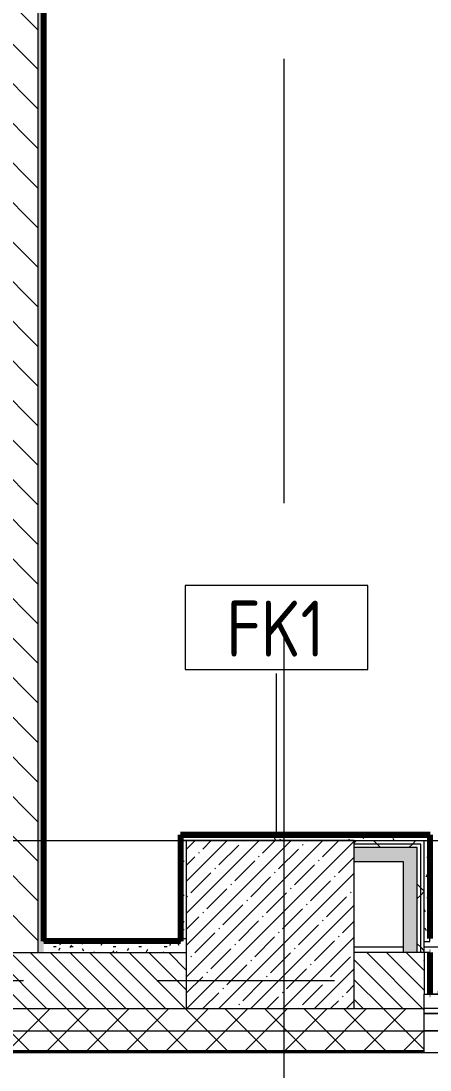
# Model space of a CAD drawing. Header units: millimetres. Extents: x -3245 to 186632, y -8553 to 29000.
# Drawn here: x 24969 to 26431, y -319 to 3427 of the extents above; entities that cross this region are included whole.
import ezdxf

# ---------------------------------------------------------------- set-up
doc = ezdxf.new("R2010")
doc.units = ezdxf.units.MM
doc.linetypes.add('Осевая', pattern=[3175, 635, -476.25, 1587.5, -476.25])
for name, color, linetype, lineweight in [('A-DETL', 7, 'Continuous', 9), ('A-GLAZ', 7, 'Continuous', 9), ('A-GLAZ-1', 7, 'Continuous', 13), ('A-WALL', 7, 'Continuous', 9), ('A-WALL-IDEN', 7, 'Continuous', 9), ('I-WALL', 7, 'Continuous', 9), ('S-COLS', 7, 'Continuous', 9), ('Оси', 7, 'Continuous', 9), ('Оси-2', 7, 'Осевая', 9)]:
    doc.layers.add(name, color=color, linetype=linetype, lineweight=lineweight)
for name, color, linetype, lineweight, true_color in [('A-WALL-1', 7, 'Continuous', 9, 0xc0c0c0), ('A-WALL-4', 7, 'Continuous', 9, 0xff80c0), ('I-WALL-10', 7, 'Continuous', 80, 0xff80c0), ('I-WALL-23', 7, 'Continuous', 80, 0xffd2ff), ('I-WALL-5', 7, 'Continuous', 9, 0xc0c0c0), ('I-WALL-6', 7, 'Continuous', 9, 0xcbc7bf), ('S-WALL-ANLY', 7, 'Continuous', 13, 0x008040), ('S-WALL-ANLY-1', 7, 'Continuous', 5, 0x008040)]:
    doc.layers.add(name, color=color, linetype=linetype, lineweight=lineweight, true_color=true_color)
doc.styles.add('GOST Common', font='GOST_Common.ttf', dxfattribs={"width": 0.9, "height": 200})
pattern_1 = [(135, (0, 0), (-35.35534, -35.35534), [])]
pattern_2 = [(0, (0, 0), (121.92, 30.48), [10.058, -81.382, 10.058, -81.382, -487.68]), (0, (0, 0), (121.92, 30.48), [-182.88, 10.058, -172.822, 10.058, -81.382, -213.36]), (0, (0, 0), (121.92, 30.48), [-457.2, 10.058, -50.902, 10.058, -142.342]), (120, (45.72, 15.24), (-87.356454, 90.345817), [10.058, -81.382, 10.058, -81.382, -487.68]), (120, (45.72, 15.24), (-87.356454, 90.345817), [-182.88, 10.058, -172.822, 10.058, -81.382, -213.36]), (120, (45.72, 15.24), (-87.356454, 90.345817), [-457.2, 10.058, -50.902, 10.058, -142.342]), (240, (60.96, 76.2), (-34.563546, -120.825817), [10.058, -81.382, 10.058, -81.382, -487.68]), (240, (60.96, 76.2), (-34.563546, -120.825817), [-182.88, 10.058, -172.822, 10.058, -81.382, -213.36]), (240, (60.96, 76.2), (-34.563546, -120.825817), [-457.2, 10.058, -50.902, 10.058, -142.342])]
pattern_3 = [(45, (0, 0), (-106.066, 106.066), []), (135, (0, 0), (-106.066, -106.066), [])]

# ---------------------------------------------------------------- blocks, each defined once
blk = doc.blocks.new('BSC_Колонна _Прямоугольная - 600х600-V1-План отделки стен 2 этажа в осях 1-12')
at = {"layer": 'S-COLS'}
h = blk.add_hatch(dxfattribs=at)
h.set_pattern_fill('FP_3', color=256, style=0, pattern_type=2)
h.set_pattern_definition([(45, (-25860, -200), (-57.02463, 57.02463), []), (45, (-25802.975, -200), (-57.02463, 57.02463), [100.806, -20.161, 3.353, -16.808])])
h.paths.add_polyline_path([(-179.5, -300), (300, -300), (300, 300), (-300, 300), (-300, -300)])
for p, q in [((300, 300), (-300, 300)), ((-300, 300), (-300, -300)), ((300, -300), (300, 300)), ((-300, -300), (300, -300))]:
    blk.add_line(p, q, dxfattribs=at)
blk = doc.blocks.new('120_Окно_СКБ_2Ст - 120_Окно_СКБ_2Ст 2800х2500 4-24273432-План отделки стен 2 этажа в осях 1-12')
at = {"layer": 'A-GLAZ'}
for p, q in [((1400, -57), (-1400, -57)), ((-1280, -107), (-620, -107)), ((-450, -107), (1280, -107)), ((-1400, -127), (-1381.3, -127)), ((-1381.3, -127), (-1350, -127)), ((-620, -117), (-1280, -117)), ((-550, -127), (-520, -127)), ((1280, -117), (-450, -117)), ((1350, -127), (1378.7, -127)), ((1378.7, -127), (1380, -127))]:
    blk.add_line(p, q, dxfattribs=at)
at = {"layer": 'A-GLAZ-1'}
for p, q in [((-1400, -127), (-1400, -57)), ((-1400, -57), (-1330, -57)), ((-1330, -57), (-1330, -127)), ((-570, -127), (-570, -57)), ((-570, -57), (-500, -57)), ((-500, -57), (-500, -127)), ((1330, -127), (1330, -57)), ((1330, -57), (1400, -57)), ((1400, -57), (1400, -127)), ((-570, -87), (-1330, -87)), ((-1330, -87), (-1330, -127)), ((-1280, -137), (-1280, -87)), ((-620, -137), (-620, -87)), ((-570, -127), (-570, -87)), ((1330, -87), (-500, -87)), ((-500, -87), (-500, -127)), ((-450, -137), (-450, -87)), ((1280, -137), (1280, -87)), ((1330, -127), (1330, -87)), ((-1330, -127), (-1400, -127)), ((-1330, -127), (-1350, -127)), ((-1350, -127), (-1350, -137)), ((-1350, -137), (-550, -137)), ((-550, -137), (-1350, -137)), ((-500, -127), (-570, -127)), ((-550, -127), (-570, -127)), ((-550, -137), (-550, -127)), ((-500, -127), (-520, -127)), ((-520, -127), (-520, -137)), ((-520, -137), (1350, -137)), ((1350, -137), (-520, -137)), ((1400, -127), (1330, -127)), ((1350, -127), (1330, -127)), ((1350, -137), (1350, -127))]:
    blk.add_line(p, q, dxfattribs=at)
blk = doc.blocks.new('М_стена_0001 - Типоразмер_без рамки-25382661-План отделки стен 2 этажа в осях 1-12')
at = {"layer": 'A-WALL-IDEN'}
for p, q in [((3.258, 1.523), (-3.273, 1.523)), ((-3.273, 1.523), (-3.273, -1.477)), ((3.258, -1.477), (3.258, 1.523)), ((-3.273, -1.477), (3.258, -1.477))]:
    blk.add_line(p, q, dxfattribs=at)

msp = doc.modelspace()

# ---------------------------------------------------------------- hatches: boundary and pattern name
at = {"layer": 'A-WALL'}
h = msp.add_hatch(dxfattribs=at)
h.set_pattern_fill('FP_18', color=256, style=0, pattern_type=2)
h.set_pattern_definition(pattern_1)
h.paths.add_polyline_path([(22510, -100), (22710, -100), (22710, 100), (22510, 100)])
h.paths.add_polyline_path([(24810, -100), (25560, -100), (25560, 100), (24810, 100), (24810, 66.5)])
h = msp.add_hatch(dxfattribs=at)
h.set_pattern_fill('FP_18', color=256, style=0, pattern_type=2)
h.set_pattern_definition(pattern_1)
h.paths.add_polyline_path([(26160, -100), (26409.7, -100), (26409.7, 100), (26160, 100)])
h = msp.add_hatch(dxfattribs=at)
h.set_pattern_fill('FP_14', color=256, style=0, pattern_type=2)
h.set_pattern_definition([(45, (0, 0), (-70.71068, 70.71068), []), (135, (0, 0), (-70.71068, -70.71068), [])])
h.paths.add_polyline_path([(24810, -250), (26409.7, -250), (26409.7, -100), (24810, -100), (24810, -168.8)])
h.paths.add_polyline_path([(38887.7, -250), (38887.7, -100), (37990, -100), (37990, -250), (38540, -250)])
h.paths.add_polyline_path([(33010, -250), (33870, -250), (33870, -100), (33010, -100)])
h.paths.add_polyline_path([(34770, -250), (35890, -250), (35890, -100), (34770, -100)])
h.paths.add_polyline_path([(29209.7, -250), (30910, -250), (30910, -100), (29209.7, -100), (29209.7, -168.8)])
h.paths.add_polyline_path([(21654.7, -250), (22710, -250), (22710, -100), (21610, -100), (21610, -250)])
h.paths.add_polyline_path([(18299.9, -250), (18810, -250), (18810, -100), (18160, -100), (18160, -250)])
h.paths.add_polyline_path([(8560, -250), (8560, -100), (4630, -100), (4630, -250), (8235.4, -250)])
h.paths.add_polyline_path([(11660, -250), (13010, -250), (13010, -100), (11660, -100), (11660, -168.8)])
h.paths.add_polyline_path([(16957.9, -250), (17260, -250), (17260, -100), (16110, -100), (16110, -250), (16287, -250)])
h.paths.add_polyline_path([(3730, -250), (3730, -100), (-260, -100), (-260, -250), (3538.6, -250)])
at = {"layer": 'I-WALL'}
h = msp.add_hatch(dxfattribs=at)
h.set_pattern_fill('FP_13', color=256, style=0, pattern_type=2)
h.set_pattern_definition([(135, (0, 0), (-70.71068, -70.71068), [])])
h.paths.add_polyline_path([(24830, 100), (25030, 100), (25030, 7700), (24830, 7700), (24830, 140)])
h = msp.add_hatch(dxfattribs=at)
h.set_pattern_fill('FP_89', color=256, style=0, pattern_type=2)
h.set_pattern_definition(pattern_2)
h.paths.add_polyline_path([(25030, 100), (25050, 100), (25050, 7080), (25030, 7080), (25030, 301.9)])
h = msp.add_hatch(dxfattribs=at)
h.set_pattern_fill('FP_89', color=256, style=0, pattern_type=2)
h.set_pattern_definition(pattern_2)
h.paths.add_polyline_path([(25540, 140), (25560, 140), (25560, 520), (25540, 520), (25540, 141)])
h = msp.add_hatch(dxfattribs=at)
h.set_pattern_fill('FP_89', color=256, style=0, pattern_type=2)
h.set_pattern_definition(pattern_2)
h.paths.add_polyline_path([(25540, 150), (25560, 150), (25560, 500), (25540, 500), (25540, 301.9)])
h = msp.add_hatch(dxfattribs=at)
h.set_pattern_fill('FP_89', color=256, style=0, pattern_type=2)
h.set_pattern_definition(pattern_2)
h.paths.add_polyline_path([(26160, 500), (26430, 500), (26430, 520), (25560, 520), (25560, 500), (25680.5, 500)])
h = msp.add_hatch(dxfattribs=at)
h.set_pattern_fill('FP_90', color=256, style=0, pattern_type=2)
h.set_pattern_definition(pattern_3)
h.paths.add_polyline_path([(26397.5, 487.5), (26397.5, 500), (26160, 500), (26160, 487.5), (26385, 487.5)])
h = msp.add_hatch(dxfattribs=at)
h.set_pattern_fill('FP_90', color=256, style=0, pattern_type=2)
h.set_pattern_definition(pattern_3)
h.paths.add_polyline_path([(26335, 475), (26385, 475), (26385, 487.5), (26160, 487.5), (26160, 475)])
h = msp.add_hatch(dxfattribs=at)
h.set_pattern_fill('FP_90', color=256, style=0, pattern_type=2)
h.set_pattern_definition(pattern_3)
h.paths.add_polyline_path([(26397.5, 100), (26397.5, 487.5), (26385, 487.5), (26385, 100)])
h = msp.add_hatch(dxfattribs=at)
h.set_pattern_fill('FP_90', color=256, style=0, pattern_type=2)
h.set_pattern_definition(pattern_3)
h.paths.add_polyline_path([(26410, 100), (26410, 500), (26397.5, 500), (26397.5, 100)])
h = msp.add_hatch(dxfattribs=at)
h.set_pattern_fill('FP_89', color=256, style=0, pattern_type=2)
h.set_pattern_definition(pattern_2)
h.paths.add_polyline_path([(26430, 140), (26430, 500), (26410, 500), (26410, 140)])
for points in [[(26160, 425), (26335, 425), (26335, 475), (26160, 475)], [(26335, 100), (26385, 100), (26385, 475), (26335, 475), (26335, 301.9)]]:
    msp.add_hatch(color=256, dxfattribs=at).paths.add_polyline_path(points)
h = msp.add_hatch(dxfattribs=at)
h.set_pattern_fill('FP_89', color=256, style=0, pattern_type=2)
h.set_pattern_definition(pattern_2)
h.paths.add_polyline_path([(25050, 100), (25560, 100), (25560, 140), (25050, 140)])
h = msp.add_hatch(dxfattribs=at)
h.set_pattern_fill('FP_89', color=256, style=0, pattern_type=2)
h.set_pattern_definition(pattern_2)
h.paths.add_polyline_path([(26409.7, -48), (26429.7, -48), (26429.7, 100), (26409.7, 100), (26409.7, 66.5)])

# ---------------------------------------------------------------- linework, layer by layer
at = {"layer": 'A-DETL'}
msp.add_line((21890, 500), (39099.8, 500), dxfattribs=at)
at = {"layer": 'A-WALL'}
for p, q in [((25030, 7180), (25030, 100)), ((25050, 140), (25050, 7080)), ((26397.5, 487.5), (26160, 487.5)), ((26397.5, 100), (26397.5, 487.5)), ((26385, 475), (26160, 475)), ((26385, 100), (26385, 475)), ((25051, 140), (25050, 140)), ((25540, 141), (25540, 140)), ((24810, 100), (25560, 100)), ((24810, -100), (25560, -100)), ((26160, -100), (26409.7, -100)), ((24810, -250), (26409.7, -250)), ((24810, -253), (26409.7, -253))]:
    msp.add_line(p, q, dxfattribs=at)
at = {"layer": 'A-WALL-1'}
for p, q in [((26335, 100), (26160, 100)), ((26409.7, -258), (26409.7, -48)), ((38887.7, -258), (21610, -258))]:
    msp.add_line(p, q, dxfattribs=at)
at = {"layer": 'A-WALL-4'}
for p, q in [((25540, 141), (25540, 150)), ((25051, 140), (25540, 140))]:
    msp.add_line(p, q, dxfattribs=at)
at = {"layer": 'A-WALL-IDEN'}
msp.add_line((25882.4, 520.5), (25882.4, 1097.2), dxfattribs=at)
at = {"layer": 'I-WALL-10'}
for p, q in [((25051, 141), (25051, 7079)), ((25539, 521), (25539, 141)), ((26431, 521), (25539, 521)), ((25539, 520), (26430, 520)), ((25540, 160.5), (25540, 520)), ((26180.5, 520), (26180.5, 521)), ((26430, 520), (26430, 150)), ((25539, 160.5), (25540, 160.5)), ((26430, 150), (26431, 150)), ((25539, 141), (25051, 141))]:
    msp.add_line(p, q, dxfattribs=at)
at = {"layer": 'I-WALL-23'}
for p, q in [((26430.7, 100), (26429.7, 100)), ((26429.7, 100), (26429.7, -48)), ((26430.7, -48), (26430.7, 100)), ((26429.7, -48), (26430.7, -48))]:
    msp.add_line(p, q, dxfattribs=at)
at = {"layer": 'I-WALL-5'}
for p, q in [((25560, 500), (25540, 500)), ((26160, 500), (26410, 500)), ((26410, 100), (26410, 500)), ((26160, 425), (26335, 425)), ((26335, 425), (26335, 100)), ((25540, 160.5), (25540, 150)), ((25540, 150), (25560, 150)), ((26430, 140), (26430, 150)), ((26160, 120), (26335, 120)), ((26429.7, 100), (26335, 100)), ((26409.7, 100), (26409.7, -48)), ((26409.7, -48), (26429.7, -48)), ((29209.7, -100), (26409.7, -100))]:
    msp.add_line(p, q, dxfattribs=at)
at = {"layer": 'I-WALL-6'}
for p, q in [((26410, 140), (26430, 140)), ((26410, 120), (29209.7, 120))]:
    msp.add_line(p, q, dxfattribs=at)
at = {"layer": 'S-WALL-ANLY'}
for p, q in [((29209.7, -179), (26409.7, -179)), ((26409.7, -179), (29209.7, -179))]:
    msp.add_line(p, q, dxfattribs=at)
at = {"layer": 'S-WALL-ANLY-1'}
msp.add_line((24810, -179), (26409.7, -179), dxfattribs=at)
at = {"layer": 'Оси'}
msp.add_line((25910, -1906.3), (25910, 593.7), dxfattribs=at)
at = {"layer": 'Оси-2'}
for p, q in [((25910, 593.7), (25910, 24898.1)), ((55, 0), (35770, 0))]:
    msp.add_line(p, q, dxfattribs=at)

# ---------------------------------------------------------------- block references
at = {"layer": 'A-GLAZ', "rotation": 180}
msp.add_blockref('120_Окно_СКБ_2Ст - 120_Окно_СКБ_2Ст 2800х2500 4-24273432-План отделки стен 2 этажа в осях 1-12', (27809.7, -175), dxfattribs=at)
at = {"layer": 'A-WALL-IDEN', "xscale": 99.99999999999993, "yscale": 99.99999999999993, "zscale": 99.99999999999993}
msp.add_blockref('М_стена_0001 - Типоразмер_без рамки-25382661-План отделки стен 2 этажа в осях 1-12', (25883.2, 1258.8), dxfattribs=at)
at = {"layer": 'S-COLS'}
msp.add_blockref('BSC_Колонна _Прямоугольная - 600х600-V1-План отделки стен 2 этажа в осях 1-12', (25860, 200), dxfattribs=at)

# ---------------------------------------------------------------- texts
at = {"layer": 'A-WALL-IDEN', "insert": (25703, 1356.8), "char_height": 200, "width": 447.342, "attachment_point": 1, "style": 'GOST Common'}
msp.add_mtext('FK1', dxfattribs=at)

doc.saveas('drawing.dxf')
